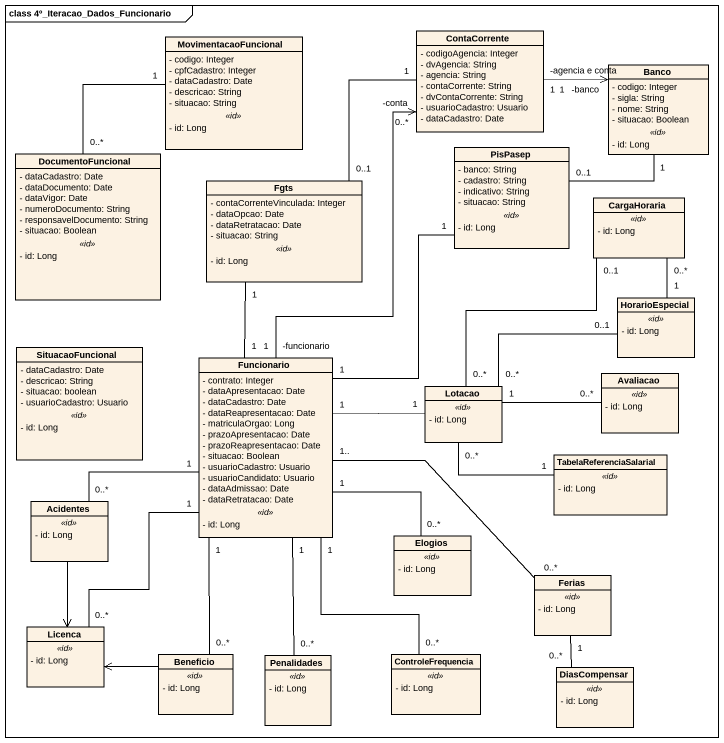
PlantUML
@startuml
mainframe class 4º_Iteracao_Dados_Funcionario
hide circle
hide empty members
skinparam classAttributeIconSize 0
class MovimentacaoFuncional {
  - codigo: Integer
  - cpfCadastro: Integer
  - dataCadastro: Date
  - descricao: String
  - situacao: String
  .. <<id>> ..
  - id: Long
}
class ContaCorrente {
  - codigoAgencia: Integer
  - dvAgencia: String
  - agencia: String
  - contaCorrente: String
  - dvContaCorrente: String
  - usuarioCadastro: Usuario
  - dataCadastro: Date
}
class Banco {
  - codigo: Integer
  - sigla: String
  - nome: String
  - situacao: Boolean
  .. <<id>> ..
  - id: Long
}
class DocumentoFuncional {
  - dataCadastro: Date
  - dataDocumento: Date
  - dataVigor: Date
  - numeroDocumento: String
  - responsavelDocumento: String
  - situacao: Boolean
  .. <<id>> ..
  - id: Long
}
class PisPasep {
  - banco: String
  - cadastro: String
  - indicativo: String
  - situacao: String
  .. <<id>> ..
  - id: Long
}
class Fgts {
  - contaCorrenteVinculada: Integer
  - dataOpcao: Date
  - dataRetratacao: Date
  - situacao: String
  .. <<id>> ..
  - id: Long
}
class CargaHoraria {
  .. <<id>> ..
  - id: Long
}
class HorarioEspecial {
  .. <<id>> ..
  - id: Long
}
class SituacaoFuncional {
  - dataCadastro: Date
  - descricao: String
  - situacao: boolean
  - usuarioCadastro: Usuario
  .. <<id>> ..
  - id: Long
}
class Funcionario {
  - contrato: Integer
  - dataApresentacao: Date
  - dataCadastro: Date
  - dataReapresentacao: Date
  - matriculaOrgao: Long
  - prazoApresentacao: Date
  - prazoReapresentacao: Date
  - situacao: Boolean
  - usuarioCadastro: Usuario
  - usuarioCandidato: Usuario
  - dataAdmissao: Date
  - dataRetratacao: Date
  .. <<id>> ..
  - id: Long
}
class Lotacao {
  .. <<id>> ..
  - id: Long
}
class Avaliacao {
  .. <<id>> ..
  - id: Long
}
class TabelaReferenciaSalarial {
  .. <<id>> ..
  - id: Long
}
class Acidentes {
  .. <<id>> ..
  - id: Long
}
class Elogios {
  .. <<id>> ..
  - id: Long
}
class Ferias {
  .. <<id>> ..
  - id: Long
}
class Licenca {
  .. <<id>> ..
  - id: Long
}
class Beneficio {
  .. <<id>> ..
  - id: Long
}
class Penalidades {
  .. <<id>> ..
  - id: Long
}
class ControleFrequencia {
  .. <<id>> ..
  - id: Long
}
class DiasCompensar {
  .. <<id>> ..
  - id: Long
}
ContaCorrente "-agencia e conta\n1" -right-> "-banco\n1" Banco
Banco "1" -- "0..1" PisPasep
DocumentoFuncional "0..*" -up- "1" MovimentacaoFuncional
Fgts "0..1" -up- "1" ContaCorrente
HorarioEspecial "1" -up- "0..*" CargaHoraria
Funcionario "-funcionario\n1" -up-> "-conta\n0..*" ContaCorrente
Funcionario "1" -up- "1" PisPasep
Funcionario "1" -up- "1" Fgts
Funcionario "1" -right- "1" Lotacao
Funcionario "1" -left- "0..*" Acidentes
Funcionario "1" -- "0..*" Elogios
Funcionario "1.." -right- "0..*" Ferias
Funcionario "1" -- "0..*" Licenca
Funcionario "1" -- "0..*" Beneficio
Funcionario "1" -- "0..*" Penalidades
Funcionario "1" -- "0..*" ControleFrequencia
Lotacao "0..*" -up- "0..1" CargaHoraria
Lotacao "0..*" -right- "0..1" HorarioEspecial
Lotacao "1" -right- "0..*" Avaliacao
Lotacao "0..*" -right- "1" TabelaReferenciaSalarial
Acidentes --> Licenca
Ferias "1" -- "0..*" DiasCompensar
Beneficio -left-> Licenca
@enduml
